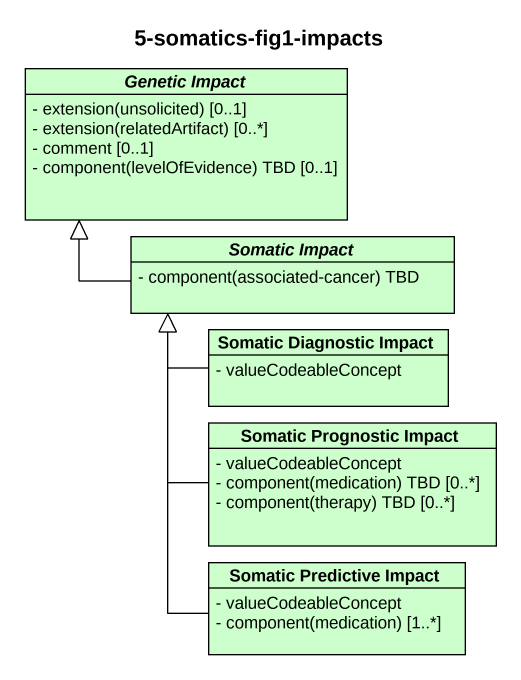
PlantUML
@startuml
title 5-somatics-fig1-impacts
hide circle
hide empty members
skinparam classAttributeIconSize 0
abstract class "Genetic Impact" as Genetic_Impact #CCFFCC {
  {field} - extension(unsolicited) [0..1]
  {field} - extension(relatedArtifact) [0..*]
  - comment [0..1]
  {field} - component(levelOfEvidence) TBD [0..1]
}
abstract class "Somatic Impact" as Somatic_Impact #CCFFCC {
  {field} - component(associated-cancer) TBD
}
class "Somatic Diagnostic Impact" as Somatic_Diagnostic_Impact #CCFFCC {
  - valueCodeableConcept
}
class "Somatic Prognostic Impact" as Somatic_Prognostic_Impact #CCFFCC {
  - valueCodeableConcept
  {field} - component(medication) TBD [0..*]
  {field} - component(therapy) TBD [0..*]
}
class "Somatic Predictive Impact" as Somatic_Predictive_Impact #CCFFCC {
  - valueCodeableConcept
  {field} - component(medication) [1..*]
}
Somatic_Impact -up-|> Genetic_Impact
Somatic_Diagnostic_Impact -up-|> Somatic_Impact
Somatic_Prognostic_Impact -up-|> Somatic_Impact
Somatic_Predictive_Impact -up-|> Somatic_Impact
@enduml
